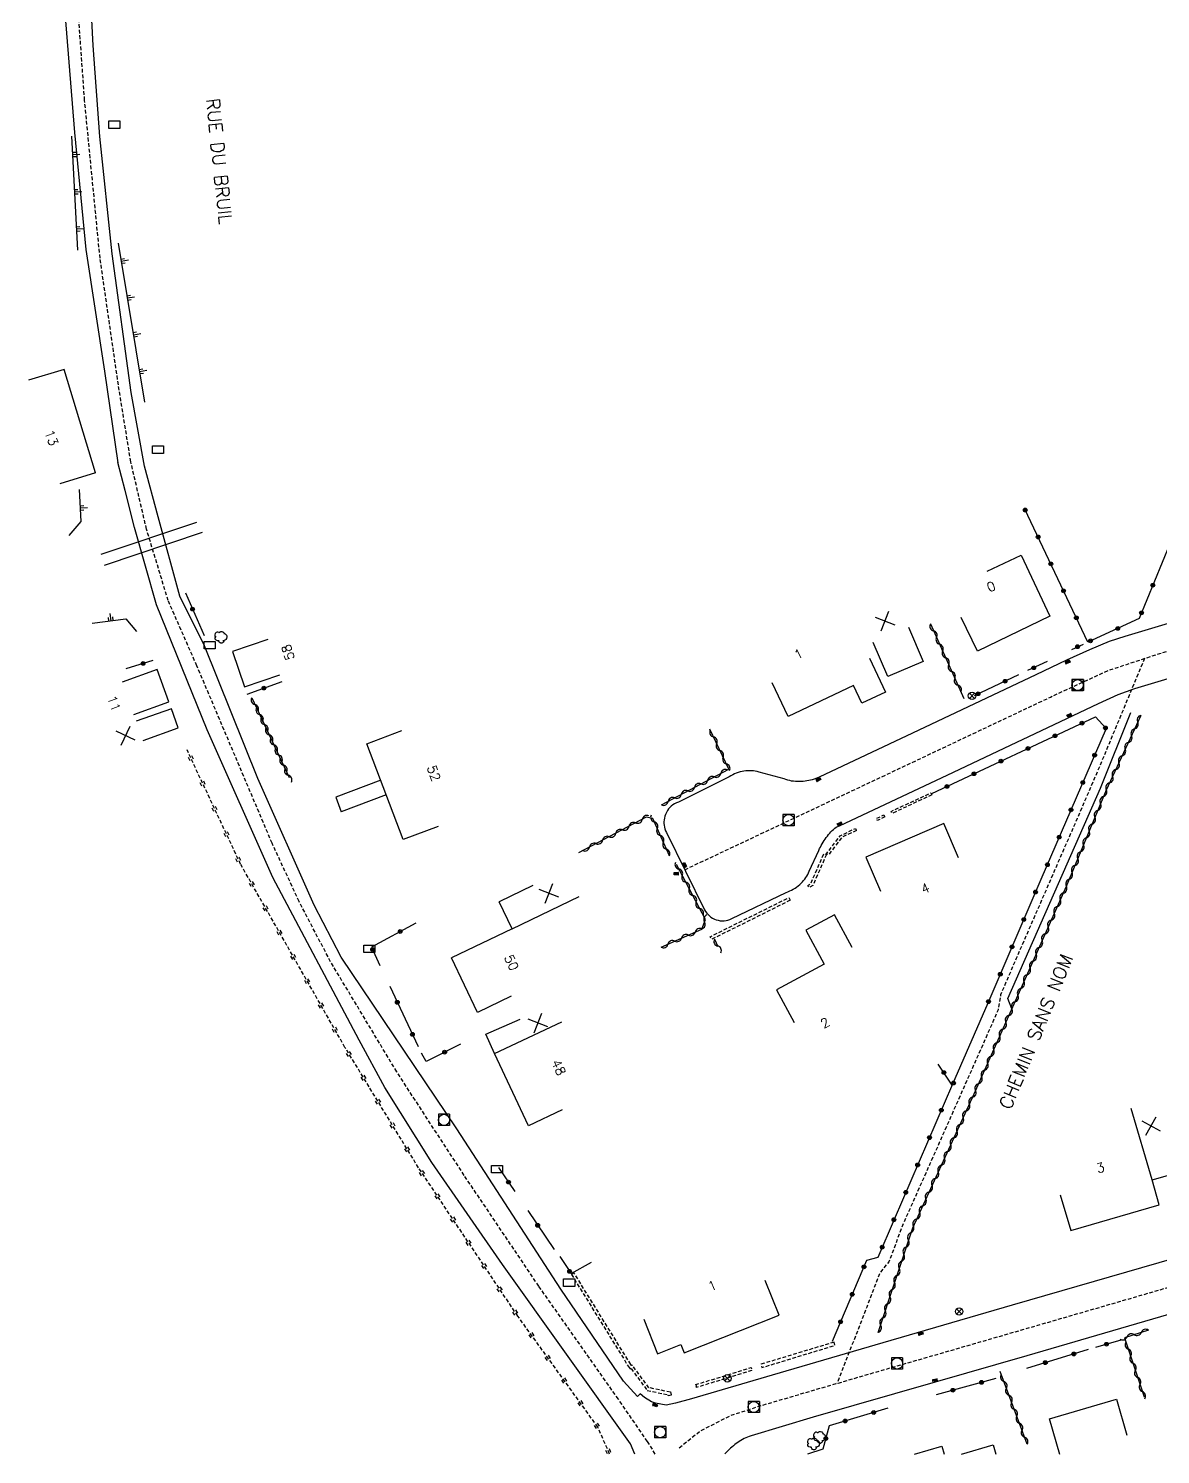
# Model space of a CAD drawing. Header units: millimetres. Extents: x 100679 to 101000, y 122000 to 122912.
# Drawn here: x 100678.6 to 100830.5, y 121999.9 to 122191.2 of the extents above; entities that cross this region are included whole.
import ezdxf
from ezdxf.enums import TextEntityAlignment as Align

# ---------------------------------------------------------------- set-up
doc = ezdxf.new("R2010")
doc.units = ezdxf.units.MM
doc.linetypes.add('DASHED', pattern=[0.75, 0.5, -0.25])
doc.layers.get('0').update_dxf_attribs({"linetype": 'CONTINUOUS'})
for name, color, linetype in [('W0001', 6, 'DASHED'), ('W0008', 7, 'CONTINUOUS'), ('W0100', 7, 'CONTINUOUS'), ('W0105', 7, 'CONTINUOUS'), ('W0112', 1, 'DASHED'), ('W0211', 2, 'CONTINUOUS'), ('W0220', 5, 'DASHED'), ('W0300', 7, 'CONTINUOUS'), ('W0310', 3, 'CONTINUOUS'), ('W0322', 7, 'CONTINUOUS'), ('W0400', 7, 'CONTINUOUS'), ('W0420', 7, 'CONTINUOUS'), ('W0469', 7, 'CONTINUOUS'), ('W0700', 7, 'CONTINUOUS'), ('W0989', 7, 'CONTINUOUS'), ('W0991', 7, 'CONTINUOUS'), ('W1102', 7, 'CONTINUOUS'), ('W1471', 7, 'CONTINUOUS')]:
    doc.layers.add(name, color=color, linetype=linetype)
doc.styles.get("Standard").update_dxf_attribs({"font": 'romans.shx', "width": 0.85})

# ---------------------------------------------------------------- blocks, each defined once
blk = doc.blocks.new('T1471')
at = {"color": 0, "linetype": 'Continuous', "flags": 128}
blk.add_lwpolyline([(-0.75, -0.5), (-0.75, 0.5), (0.75, 0.5), (0.75, -0.5), (-0.75, -0.5)], dxfattribs=at)
blk = doc.blocks.new('T420')
for p, q in [((0.75, 0.75), (-0.75, 0.75)), ((-0.75, 0.75), (-0.75, -0.75)), ((0.75, 0.75), (0.75, -0.75)), ((0.75, -0.75), (-0.75, -0.75))]:
    blk.add_line(p, q)
blk.add_ellipse((0, 0), major_axis=(-0.53, 0.53), ratio=1, start_param=3.926991, end_param=10.210176)
blk = doc.blocks.new('t991o')
at = {"color": 0, "linetype": 'Continuous'}
for p, q in [((-1, 1), (1, -1)), ((-1, -1), (1, 1))]:
    blk.add_line(p, q, dxfattribs=at)
blk = doc.blocks.new('T300')
for p, q in [((-0.8, 0.51), (-0.86, 0.34)), ((-0.86, 0.34), (-0.86, 0.17)), ((-0.86, 0.17), (-0.74, 0.06)), ((-0.69, 0.63), (-0.8, 0.51)), ((-0.8, -0.06), (-0.74, 0.06)), ((-0.74, 0.06), (-0.69, 0.11)), ((-0.57, 0.69), (-0.69, 0.63)), ((-0.46, 0.69), (-0.57, 0.69)), ((-0.29, 0.63), (-0.46, 0.69)), ((-0.29, 0.63), (-0.17, 0.74)), ((-0.23, 0.57), (-0.29, 0.63)), ((-0.17, 0.74), (-0.06, 0.8)), ((-0.06, 0.8), (0.06, 0.8)), ((0.06, 0.8), (0.23, 0.74)), ((0.23, 0.74), (0.34, 0.63)), ((0.34, 0.63), (0.4, 0.51)), ((0.46, 0.46), (0.34, 0.46)), ((0.4, 0.51), (0.4, 0.46)), ((0.57, 0.4), (0.46, 0.46)), ((0.57, 0.4), (0.69, 0.29)), ((0.69, 0.29), (0.74, 0.17)), ((0.74, 0.06), (0.69, -0.17)), ((0.74, 0.17), (0.74, 0.06)), ((-0.8, -0.17), (-0.8, -0.06)), ((-0.8, -0.23), (-0.8, -0.17)), ((-0.74, -0.34), (-0.8, -0.23)), ((-0.69, -0.4), (-0.74, -0.34)), ((-0.51, -0.46), (-0.69, -0.4)), ((-0.4, -0.46), (-0.51, -0.46)), ((-0.4, -0.46), (-0.34, -0.46)), ((-0.34, -0.46), (-0.34, -0.4)), ((-0.34, -0.51), (-0.34, -0.46)), ((-0.29, -0.63), (-0.34, -0.51)), ((-0.17, -0.74), (-0.29, -0.63)), ((-0.06, -0.8), (-0.17, -0.74)), ((0.06, -0.8), (-0.06, -0.8)), ((0.17, -0.74), (0.06, -0.8)), ((0.23, -0.69), (0.17, -0.74)), ((0.29, -0.46), (0.23, -0.46)), ((0.29, -0.63), (0.23, -0.69)), ((0.46, -0.4), (0.29, -0.46)), ((0.34, -0.51), (0.29, -0.63)), ((0.34, -0.51), (0.34, -0.46)), ((0.57, -0.34), (0.46, -0.4)), ((0.63, -0.29), (0.57, -0.34)), ((0.69, -0.17), (0.63, -0.29))]:
    blk.add_line(p, q)
blk = doc.blocks.new('t322o')
at = {"color": 0, "linetype": 'Continuous'}
for radius in [0.25, 0.15]:
    blk.add_circle((0, 0), radius, dxfattribs=at)
blk = doc.blocks.new('t310o')
at = {"color": 0, "linetype": 'Continuous'}
for centre, start, end in [((-0.5, 0.38), 216.8699, 323.1304), ((0.5, -0.37), 36.8699, 143.1303)]:
    blk.add_arc(centre, 0.625, start, end, dxfattribs=at)
blk = doc.blocks.new('t220o')
at = {"color": 0, "linetype": 'Continuous'}
for p, q in [((-0.25, 0.25), (0.25, 0.25)), ((-0.25, -0.25), (0.25, -0.25))]:
    blk.add_line(p, q, dxfattribs=at)
blk = doc.blocks.new('t211o')
at = {"color": 0, "linetype": 'Continuous'}
for p, q in [((-0.29, 0.5), (-0.29, 0)), ((0, 1), (0, 0)), ((0.29, 0.5), (0.29, 0))]:
    blk.add_line(p, q, dxfattribs=at)
blk = doc.blocks.new('T400')
for p, q in [((-0.15, 0.3), (0.15, 0.3)), ((-0.15, -0.25), (-0.15, 0.3)), ((-0.15, 0.15), (0.15, 0.15)), ((-0.15, 0), (0.15, 0)), ((0.15, 0.3), (0.15, -0.25)), ((-0.15, -0.15), (0.15, -0.15)), ((-0.15, -0.25), (-0.15, -0.3)), ((-0.15, -0.3), (0.15, -0.3)), ((0.15, -0.3), (0.15, -0.25))]:
    blk.add_line(p, q)
blk = doc.blocks.new('T469')
at = {"color": 0, "linetype": 'Continuous', "flags": 128}
for points in [[(-0.35, 0.35), (0.35, -0.35)], [(-0.35, -0.35), (0.35, 0.35)]]:
    blk.add_lwpolyline(points, dxfattribs=at)
at = {"color": 0, "linetype": 'Continuous'}
blk.add_circle((0, 0), 0.5, dxfattribs=at)

msp = doc.modelspace()

# ---------------------------------------------------------------- linework, layer by layer
at = {"layer": 'W0001'}
msp.add_lwpolyline([(100762.72, 122000), (100761.66, 122001.69), (100757.76, 122007.36), (100747.08, 122022.52), (100737.07, 122037.38), (100728.02, 122051.27), (100719.15, 122066.02), (100714.92, 122074.1), (100711.3, 122081.92), (100701.21, 122105.72), (100697.35, 122114.47), (100694.45, 122124.06), (100692.34, 122133.09), (100690.67, 122143.41), (100688.21, 122160.4), (100686.14, 122181.57), (100685.19, 122194.87)], dxfattribs=at)
at = {"layer": 'W0001', "flags": 128}
for points in [[(100766.68, 122078.38), (100795.46, 122091.95), (100806.41, 122097.12), (100815.76, 122101.54), (100823.55, 122105.12), (100830.41, 122107.38), (100836.78, 122109.25), (100847.74, 122112.41), (100861.96, 122116.51), (100886.4, 122123.57), (100903.92, 122128.6), (100924.09, 122134.43), (100940.3, 122139.1), (100958.31, 122144.28), (101000, 122156.25)], [(100765.92, 122000.85), (100768.82, 122003.14), (100772.82, 122005.17), (100776.63, 122006.41), (100781.89, 122007.96), (100789.55, 122010.19), (100805.72, 122014.87), (100820.68, 122019.2), (100843.04, 122025.69), (100861.96, 122031.17), (100879.51, 122036.22), (100898.41, 122041.72), (100891.75, 122064.97), (100888.91, 122074.7), (100884.69, 122089.53), (100881.02, 122102.24), (100875.75, 122120.49)], [(100828.36, 122106.71), (100822.32, 122092.2), (100819.32, 122085.23), (100815.06, 122075.45), (100811.15, 122066.48), (100809.05, 122061.61), (100808.72, 122059.58), (100806.47, 122054.48), (100799.56, 122038.91), (100796.02, 122030.96), (100794.05, 122025.78), (100792.83, 122024.28), (100791.1, 122019.69), (100787.09, 122009.48)]]:
    msp.add_lwpolyline(points, dxfattribs=at)
at = {"layer": 'W0008'}
for points in [[(100691.9, 122431.87), (100693.29, 122408.83), (100694.25, 122389.2), (100695.68, 122368.61), (100697.83, 122344.76), (100698.21, 122327.73), (100696.85, 122310.7), (100689.9, 122264.49), (100685.18, 122235.5), (100683.6, 122221.08), (100682.74, 122202.82), (100684.78, 122177.25), (100686.32, 122161.55), (100688.79, 122145.23), (100690.62, 122132.97)], [(100750.04, 122022.13), (100736.1, 122043.61), (100720.58, 122066.63), (100716.93, 122073.62), (100709.37, 122090.63), (100702.24, 122108.4), (100698.91, 122115.05), (100695.99, 122125.71), (100694.16, 122132.52), (100692.41, 122142.37), (100689.84, 122160.98), (100688.2, 122176.73), (100687.31, 122188.94), (100686.8, 122198.45)], [(100759.99, 122000), (100759.4, 122001.37), (100742.23, 122025.41), (100732.74, 122039.12), (100726.42, 122049.16), (100723, 122055.49), (100711.39, 122077.34), (100702.6, 122097.14), (100695.79, 122113.9), (100692.83, 122124.27), (100691.6, 122129.22), (100690.62, 122132.98)], [(100761.26, 122007.56), (100760.7, 122008.06), (100760.32, 122007.7), (100758.43, 122009.76), (100750.04, 122022.13)], [(100762.19, 122007), (100761.26, 122007.56)]]:
    msp.add_lwpolyline(points, dxfattribs=at)
at = {"layer": 'W0008', "flags": 128}
for points in [[(100834.2, 122112.21), (100825.72, 122109.66), (100823.64, 122108.98), (100820.99, 122107.85), (100817.88, 122106.48), (100813.78, 122104.51), (100797.24, 122096.7), (100784.72, 122090.78), (100784.49, 122090.68), (100784.25, 122090.59), (100784.02, 122090.52), (100783.78, 122090.45), (100783.54, 122090.39), (100783.3, 122090.33), (100783.06, 122090.29), (100782.81, 122090.25), (100782.57, 122090.23), (100782.32, 122090.21), (100782.07, 122090.2), (100781.8, 122090.2), (100781.54, 122090.21), (100781.27, 122090.24), (100781.01, 122090.27), (100780.76, 122090.32), (100780.5, 122090.39), (100780.25, 122090.46), (100780, 122090.55), (100776.64, 122091.48), (100776.39, 122091.54), (100776.14, 122091.58), (100775.89, 122091.62), (100775.64, 122091.64), (100775.38, 122091.65), (100775.13, 122091.65), (100774.88, 122091.63), (100774.62, 122091.6), (100774.37, 122091.56), (100774.1, 122091.5), (100773.84, 122091.43), (100773.59, 122091.34), (100773.34, 122091.24), (100773.1, 122091.12), (100772.87, 122090.98), (100772.64, 122090.83), (100765.81, 122087.44), (100765.55, 122087.33), (100765.3, 122087.21), (100765.07, 122087.07), (100764.86, 122086.9), (100764.67, 122086.72), (100764.5, 122086.52), (100764.35, 122086.3), (100764.21, 122086.06), (100764.09, 122085.8), (100764, 122085.55), (100763.94, 122085.31), (100763.89, 122085.06), (100763.87, 122084.82), (100763.87, 122084.58), (100763.9, 122084.33), (100763.94, 122084.09), (100764.01, 122083.85), (100764.09, 122083.61), (100764.2, 122083.38), (100769.33, 122073.01), (100769.46, 122072.77), (100769.62, 122072.55), (100769.79, 122072.35), (100769.97, 122072.17), (100770.18, 122072.01), (100770.4, 122071.88), (100770.64, 122071.76), (100770.9, 122071.66), (100771.17, 122071.59), (100771.43, 122071.54), (100771.69, 122071.52), (100771.96, 122071.52), (100772.21, 122071.56), (100772.47, 122071.62), (100772.73, 122071.71), (100772.98, 122071.82), (100780.26, 122075.34), (100780.52, 122075.42), (100780.77, 122075.53), (100781.01, 122075.64), (100781.24, 122075.76), (100781.47, 122075.9), (100781.68, 122076.05), (100781.9, 122076.22), (100782.1, 122076.39), (100782.28, 122076.56), (100782.45, 122076.74), (100782.61, 122076.93), (100782.77, 122077.12), (100782.91, 122077.32), (100783.04, 122077.52), (100783.17, 122077.74), (100783.28, 122077.96), (100783.38, 122078.18), (100784.66, 122080.97), (100784.76, 122081.2), (100784.88, 122081.42), (100784.99, 122081.64), (100785.12, 122081.86), (100785.24, 122082.07), (100785.38, 122082.28), (100785.52, 122082.49), (100785.66, 122082.69), (100785.81, 122082.89), (100785.96, 122083.09), (100786.12, 122083.27), (100786.28, 122083.45), (100786.45, 122083.63), (100786.63, 122083.79), (100786.81, 122083.95), (100787, 122084.1), (100787.54, 122084.32), (100801.89, 122091.07), (100822.17, 122100.67), (100824.81, 122101.88), (100827.05, 122102.69), (100832.88, 122104.42)], [(100810.56, 122059.72), (100810.02, 122061.12), (100822.47, 122089.33), (100826.54, 122099.47)], [(100838.94, 122028.14), (100810.61, 122019.96), (100793.25, 122014.92), (100778.42, 122010.56), (100767.56, 122007.41), (100765.45, 122006.81), (100764.18, 122006.55), (100762.74, 122006.81), (100762.19, 122007)], [(100839.86, 122021.13), (100812.56, 122013.17), (100800.28, 122009.65), (100783.92, 122004.95), (100775.57, 122002.45), (100775.33, 122002.36), (100775.1, 122002.27), (100774.87, 122002.17), (100774.64, 122002.07), (100774.42, 122001.95), (100774.21, 122001.83), (100773.99, 122001.7), (100773.79, 122001.56), (100773.58, 122001.41), (100773.38, 122001.26), (100773.19, 122001.1), (100773, 122000.94), (100772.81, 122000.77), (100772.62, 122000.6), (100772.44, 122000.43), (100772.27, 122000.25), (100772.1, 122000.07), (100772.03, 122000)]]:
    msp.add_lwpolyline(points, dxfattribs=at)
at = {"layer": 'W0100'}
for p, q in [((100683.4, 122145.49), (100678.61, 122144.04)), ((100687.61, 122131.6), (100683.4, 122145.49)), ((100687.61, 122131.6), (100682.82, 122130.15)), ((100724.03, 122095.26), (100728.7, 122097.03)), ((100746.27, 122076.24), (100741.76, 122074.07)), ((100743.5, 122070.46), (100741.76, 122074.07)), ((100743.5, 122070.46), (100735.35, 122066.54))]:
    msp.add_line(p, q, dxfattribs=at)
at = {"layer": 'W0100', "flags": 128}
for points in [[(100807.27, 122118.42), (100811.79, 122120.57), (100815.68, 122112.37), (100805.93, 122107.71), (100803.77, 122112.22)], [(100796.69, 122110.9), (100798.66, 122106.31), (100793.94, 122104.28), (100791.97, 122108.87)], [(100791.45, 122106.73), (100793.59, 122102.21), (100790.42, 122100.72), (100789.32, 122103.07), (100780.55, 122098.92), (100778.41, 122103.44)], [(100803.41, 122079.97), (100801.45, 122084.57), (100790.96, 122080.08), (100792.92, 122075.48)], [(100789.14, 122067.94), (100786.77, 122072.34), (100782.92, 122070.26), (100785.37, 122065.71), (100778.97, 122062.26), (100781.34, 122057.86)], [(100817.06, 122034.76), (100818.46, 122029.96), (100830.34, 122033.42), (100829.38, 122036.76), (100833.01, 122037.81), (100831.61, 122042.61)], [(100761.18, 122018.09), (100763.03, 122013.45), (100766.13, 122014.68), (100766.57, 122013.56), (100779.32, 122018.63), (100777.48, 122023.27)], [(100817.01, 121999.94), (100815.62, 122004.74), (100824.61, 122007.34), (100826, 122002.54)], [(100797.5, 122000), (100801.15, 122001.05), (100801.46, 122000)], [(100803.8, 122000), (100808.05, 122001.22), (100808.4, 122000)]]:
    msp.add_lwpolyline(points, dxfattribs=at)
at = {"layer": 'W0100'}
for points in [[(100710.74, 122109.26), (100706, 122107.66), (100707.6, 122102.91), (100712.34, 122104.52)], [(100692.75, 122099.19), (100697.45, 122100.9), (100695.87, 122105.25), (100691.17, 122103.54)], [(100693.98, 122095.73), (100698.69, 122097.41), (100697.79, 122099.96), (100693.08, 122098.28)], [(100733.57, 122084.19), (100728.89, 122082.42), (100724.03, 122095.26)], [(100743.37, 122061.41), (100738.86, 122059.24), (100735.35, 122066.54)], [(100750.22, 122046.17), (100745.7, 122044.04), (100741.13, 122053.71), (100740, 122056.32), (100744.58, 122058.32)]]:
    msp.add_lwpolyline(points, dxfattribs=at)
at = {"layer": 'W0105'}
for p, q in [((100725.88, 122090.38), (100719.87, 122088.1)), ((100726.62, 122088.41), (100720.58, 122086.12)), ((100719.87, 122088.1), (100720.58, 122086.12))]:
    msp.add_line(p, q, dxfattribs=at)
at = {"layer": 'W0112'}
msp.add_line((100764.45, 122007.84), (100764.9, 122007.93), dxfattribs=at)
at = {"layer": 'W0112', "flags": 128}
for points in [[(100799.82, 122088.41), (100794.5, 122085.93), (100794.38, 122086.2), (100799.69, 122088.68)], [(100793.52, 122085.45), (100792.51, 122084.97), (100792.38, 122085.23), (100793.39, 122085.72)], [(100789.7, 122083.65), (100787.72, 122082.69), (100785.94, 122080.34), (100785.7, 122080.52), (100787.52, 122082.93), (100789.57, 122083.92)], [(100785.68, 122080.42), (100783.86, 122076.26), (100783.38, 122075.97), (100783.2, 122076.28), (100783.58, 122076.51), (100785.35, 122080.56)], [(100780.81, 122074.28), (100770.25, 122069.02), (100770.07, 122069.38), (100780.63, 122074.64)], [(100786.71, 122015.01), (100776.9, 122012.04), (100777.03, 122011.6), (100786.84, 122014.58)]]:
    msp.add_lwpolyline(points, close=True, dxfattribs=at)
at = {"layer": 'W0112'}
for points in [[(100759.42, 122012.01), (100751.8, 122024.31), (100751.46, 122024.1)], [(100751.46, 122024.1), (100759.09, 122011.78), (100759.35, 122011.43), (100759.47, 122011.45), (100761.63, 122008.54), (100764.42, 122007.94), (100764.45, 122007.84)], [(100764.9, 122007.93), (100764.82, 122008.32), (100764.74, 122008.31), (100764.74, 122008.28), (100761.86, 122008.9), (100759.64, 122011.89), (100759.52, 122011.87), (100759.42, 122012.01)]]:
    msp.add_lwpolyline(points, dxfattribs=at)
at = {"layer": 'W0112', "flags": 128}
msp.add_lwpolyline([(100768.14, 122009.31), (100768.25, 122008.93), (100768.14, 122009.31), (100775.58, 122011.59), (100775.69, 122011.21), (100768.25, 122008.93)], dxfattribs=at)
at = {"layer": 'W0211'}
for p, q in [((100684.36, 122176.76), (100685.18, 122161.48)), ((100690.63, 122162.42), (100694.18, 122141.11))]:
    msp.add_line(p, q, dxfattribs=at)
for points in [[(100685.41, 122129.37), (100685.63, 122125.09), (100684.03, 122123.22)], [(100687.16, 122111.44), (100691.68, 122112.03), (100693.11, 122110.32)]]:
    msp.add_lwpolyline(points, dxfattribs=at)
at = {"layer": 'W0220'}
msp.add_lwpolyline([(100756.59, 122000), (100755.01, 122003.61), (100744.26, 122018.51), (100730.95, 122038.39), (100721.08, 122054.55), (100707.07, 122079.12), (100699.88, 122094.45)], dxfattribs=at)
at = {"layer": 'W0310'}
msp.add_line((100708.56, 122101.45), (100713.6, 122090.74), dxfattribs=at)
at = {"layer": 'W0310', "flags": 128}
for points in [[(100799.64, 122111.35), (100804.11, 122101.34)], [(100827.88, 122099.08), (100823.2, 122089.05), (100817.85, 122076.14), (100805.47, 122048.29), (100797.21, 122030.31), (100792.6, 122016.27)], [(100763.56, 122087.06), (100772.58, 122091.86), (100770.02, 122097.24)], [(100764.61, 122080.23), (100762.38, 122085.25), (100761.49, 122085.41), (100752.4, 122080.64)], [(100763.5, 122067.97), (100768.96, 122070.41), (100769.44, 122071.71), (100765.57, 122079.07)], [(100770.64, 122069.04), (100771.12, 122068.06)], [(100828.88, 122016.62), (100825.66, 122015.6), (100828.3, 122007.66)], [(100812.63, 122001.32), (100808.99, 122011.06)]]:
    msp.add_lwpolyline(points, dxfattribs=at)
at = {"layer": 'W0322'}
for p, q in [((100699.69, 122115.51), (100702.18, 122109.78)), ((100691.72, 122105.35), (100695.34, 122106.48)), ((100707.97, 122101.93), (100712.66, 122103.64)), ((100727.09, 122062.74), (100730.89, 122054.66)), ((100741.7, 122038.45), (100743.85, 122035.23)), ((100745.6, 122032.65), (100749.14, 122027.43))]:
    msp.add_line(p, q, dxfattribs=at)
at = {"layer": 'W0322', "flags": 128}
for points in [[(100831.78, 122122.08), (100827.63, 122112.05), (100820.76, 122108.92), (100812.3, 122126.75)], [(100818.6, 122107.93), (100820.16, 122108.65)], [(100815.32, 122106.29), (100812.65, 122105.09)], [(100811.47, 122104.51), (100805.49, 122101.72)], [(100799.82, 122088.6), (100821.78, 122098.88), (100823.2, 122097.3), (100814.47, 122077.07), (100807.33, 122060.46), (100807.33, 122060.46), (100802.62, 122049.62), (100794.75, 122031.46), (100792.56, 122026.34), (100791.08, 122025.95), (100786.47, 122015.11)], [(100802.56, 122049.49), (100800.68, 122052.3)], [(100820.79, 122014.01), (100812.51, 122011.48)], [(100825.17, 122015.29), (100821.77, 122014.31)], [(100808.42, 122010.14), (100800.42, 122007.93)], [(100793.94, 122006.14), (100786.07, 122003.8), (100785.21, 122000.65), (100783.14, 122000)]]:
    msp.add_lwpolyline(points, dxfattribs=at)
at = {"layer": 'W0322'}
for points in [[(100730.58, 122071.22), (100724.64, 122068), (100725.77, 122065.51)], [(100736.57, 122054.96), (100731.97, 122052.66), (100731.35, 122053.77)], [(100749.91, 122026.48), (100751.41, 122024.21), (100754.15, 122025.74)]]:
    msp.add_lwpolyline(points, dxfattribs=at)
at = {"layer": 'W0700'}
for p, q in [((100701.16, 122124.95), (100688.32, 122120.67)), ((100688.81, 122119.24), (100701.94, 122123.64)), ((100688.81, 122119.24), (100688.81, 122119.24))]:
    msp.add_line(p, q, dxfattribs=at)
at = {"layer": 'W1102'}
for p, q in [((100743.5, 122070.46), (100752.51, 122074.79)), ((100741.13, 122053.71), (100750.18, 122057.98))]:
    msp.add_line(p, q, dxfattribs=at)
at = {"layer": 'W1102', "flags": 128}
msp.add_lwpolyline([(100829.38, 122036.76), (100826.59, 122046.36)], dxfattribs=at)

# ---------------------------------------------------------------- block references
at = {"layer": 'W0211'}
for p, rotation in [((100684.49, 122174.27), 273.0780082929429), ((100684.76, 122169.27), 273.0780082929429), ((100685.03, 122164.28), 273.0780082929429), ((100691.04, 122159.96), 279.4684629573725), ((100691.86, 122155.02), 279.4684629573725), ((100692.68, 122150.09), 279.4684629573725), ((100693.51, 122145.16), 279.4684629573725), ((100685.54, 122126.87), 272.999984573635), ((100689.64, 122111.76), 7.365140450749021)]:
    msp.add_blockref('t211o', p, dxfattribs=dict(at, rotation=rotation))
at = {"layer": 'W0220'}
for p, rotation in [((100700.41, 122093.31), 115.1138610136597), ((100702, 122089.92), 115.1138610136597), ((100702, 122089.92), 115.1138610136597), ((100703.6, 122086.52), 115.1138610136597), ((100703.6, 122086.52), 115.1138610136597), ((100703.6, 122086.52), 115.1138610136597), ((100705.19, 122083.13), 115.1138610136597), ((100705.19, 122083.13), 115.1138610136597), ((100705.19, 122083.13), 115.1138610136597), ((100705.19, 122083.13), 115.1138610136597), ((100706.78, 122079.73), 115.1138610136597), ((100706.78, 122079.73), 115.1138610136597), ((100706.78, 122079.73), 115.1138610136597), ((100706.78, 122079.73), 115.1138610136597), ((100706.78, 122079.73), 115.1138610136597), ((100708.59, 122076.45), 119.7009998996883), ((100708.59, 122076.45), 119.7009998996883), ((100708.59, 122076.45), 119.7009998996883), ((100708.59, 122076.45), 119.7009998996883), ((100708.59, 122076.45), 119.7009998996883), ((100708.59, 122076.45), 119.7009998996883), ((100710.45, 122073.19), 119.7009998996883), ((100712.3, 122069.93), 119.7009998996883), ((100714.16, 122066.68), 119.7009998996883), ((100716.02, 122063.42), 119.7009998996883), ((100717.88, 122060.16), 119.7009998996883), ((100719.74, 122056.9), 119.7009998996883), ((100721.62, 122053.66), 121.4187644498534), ((100723.58, 122050.46), 121.4187644498534), ((100725.53, 122047.26), 121.4187644498534), ((100725.53, 122047.26), 121.4187644498534), ((100727.49, 122044.06), 121.4187644498534), ((100727.49, 122044.06), 121.4187644498534), ((100727.49, 122044.06), 121.4187644498534), ((100729.44, 122040.86), 121.4187644498534), ((100729.44, 122040.86), 121.4187644498534), ((100729.44, 122040.86), 121.4187644498534), ((100729.44, 122040.86), 121.4187644498534), ((100731.43, 122037.68), 123.7982530626794), ((100731.43, 122037.68), 123.7982530626794), ((100731.43, 122037.68), 123.7982530626794), ((100731.43, 122037.68), 123.7982530626794), ((100731.43, 122037.68), 123.7982530626794), ((100733.51, 122034.56), 123.7982530626794), ((100733.51, 122034.56), 123.7982530626794), ((100733.51, 122034.56), 123.7982530626794), ((100733.51, 122034.56), 123.7982530626794), ((100733.51, 122034.56), 123.7982530626794), ((100733.51, 122034.56), 123.7982530626794), ((100735.6, 122031.45), 123.7982530626794), ((100737.68, 122028.33), 123.7982530626794), ((100739.77, 122025.21), 123.7982530626794), ((100741.85, 122022.1), 123.7982530626794), ((100743.94, 122018.98), 123.7982530626794), ((100746.12, 122015.93), 125.8261533757687), ((100748.31, 122012.89), 125.8261533757687), ((100750.51, 122009.85), 125.8261533757687), ((100752.7, 122006.81), 125.8261533757687), ((100752.7, 122006.81), 125.8261533757687), ((100754.9, 122003.77), 125.8261533757687), ((100754.9, 122003.77), 125.8261533757687), ((100754.9, 122003.77), 125.8261533757687), ((100756.43, 122000.35), 113.5233845803646), ((100756.43, 122000.35), 113.5233845803646), ((100756.43, 122000.35), 113.5233845803646), ((100756.43, 122000.35), 113.5233845803646)]:
    msp.add_blockref('t220o', p, dxfattribs=dict(at, rotation=rotation))
at = {"layer": 'W0300'}
for p in [(100704.48, 122109.55), (100784.82, 122002.23), (100784, 122001.36)]:
    msp.add_blockref('T300', p, dxfattribs=at)
at = {"layer": 'W0310'}
for p, rotation in [((100800.04, 122110.43), 294.0949200832334), ((100800.86, 122108.61), 294.0949200832334), ((100801.68, 122106.78), 294.0949200832334), ((100802.49, 122104.96), 294.0949200832334), ((100803.31, 122103.13), 294.0949200832334), ((100708.98, 122100.54), 295.2438389530938), ((100709.62, 122099.18), 295.2438389530938), ((100710.26, 122097.83), 295.2438389530938), ((100827.45, 122098.17), 245.003750589931), ((100710.9, 122096.47), 295.2438389530938), ((100711.54, 122095.11), 295.2438389530938), ((100770.53, 122096.18), 115.4705330959773), ((100826.61, 122096.36), 245.003750589931), ((100712.18, 122093.76), 295.2438389530938), ((100771.39, 122094.37), 115.4705330959773), ((100825.76, 122094.55), 245.003750589931), ((100712.82, 122092.4), 295.2438389530938), ((100772.25, 122092.57), 115.4705330959773), ((100824.92, 122092.73), 245.003750589931), ((100713.46, 122091.04), 295.2438389530938), ((100769.74, 122090.35), 28.02517283153263), ((100771.5, 122091.29), 28.02517283153263), ((100824.07, 122090.92), 245.003750589931), ((100766.2, 122088.47), 28.02517283153263), ((100767.97, 122089.41), 28.02517283153263), ((100823.23, 122089.11), 245.003750589931), ((100764.44, 122087.53), 28.02517283153263), ((100822.46, 122087.26), 247.5055594649489), ((100759.19, 122084.2), 207.7195618062761), ((100760.96, 122085.13), 207.7195618062761), ((100762.58, 122084.8), 113.9069178671976), ((100820.93, 122083.57), 247.5055594649489), ((100821.7, 122085.41), 247.5055594649489), ((100755.65, 122082.34), 207.7195618062761), ((100757.42, 122083.27), 207.7195618062761), ((100763.39, 122082.97), 113.9069178671976), ((100820.16, 122081.72), 247.5055594649489), ((100753.88, 122081.41), 207.7195618062761), ((100764.2, 122081.14), 113.9069178671976), ((100819.4, 122079.87), 247.5055594649489), ((100765.88, 122078.47), 117.7606388116818), ((100818.63, 122078.02), 247.5055594649489), ((100766.81, 122076.7), 117.7606388116818), ((100817.87, 122076.17), 247.5055594649489), ((100767.75, 122074.93), 117.7606388116818), ((100817.06, 122074.35), 246.0340333785315), ((100768.68, 122073.16), 117.7606388116818), ((100816.25, 122072.52), 246.0340333785315), ((100769.31, 122071.37), 69.67802189465031), ((100815.43, 122070.69), 246.0340333785315), ((100766.24, 122069.2), 24.08108622152492), ((100768.07, 122070.01), 24.08108622152492), ((100814.62, 122068.86), 246.0340333785315), ((100764.42, 122068.38), 24.08108622152492), ((100771.08, 122068.14), 296.0164199812237), ((100813.81, 122067.04), 246.0340333785315), ((100813, 122065.21), 246.0340333785315), ((100812.18, 122063.38), 246.0340333785315), ((100811.37, 122061.55), 246.0340333785315), ((100810.56, 122059.73), 246.0340333785315), ((100809.75, 122057.9), 246.0340333785315), ((100808.93, 122056.07), 246.0340333785315), ((100808.12, 122054.24), 246.0340333785315), ((100807.31, 122052.42), 246.0340333785315), ((100806.5, 122050.59), 246.0340333785315), ((100805.68, 122048.76), 246.0340333785315), ((100804.86, 122046.94), 245.3245708868387), ((100804.02, 122045.12), 245.3245708868387), ((100802.35, 122041.49), 245.3245708868387), ((100803.19, 122043.31), 245.3245708868387), ((100801.52, 122039.67), 245.3245708868387), ((100800.68, 122037.85), 245.3245708868387), ((100799.85, 122036.04), 245.3245708868387), ((100799.01, 122034.22), 245.3245708868387), ((100798.18, 122032.4), 245.3245708868387), ((100797.34, 122030.58), 245.3245708868387), ((100796.68, 122028.7), 251.819843768464), ((100796.06, 122026.8), 251.819843768464), ((100795.44, 122024.9), 251.819843768464), ((100794.81, 122023), 251.819843768464), ((100794.19, 122021.1), 251.819843768464), ((100793.56, 122019.2), 251.819843768464), ((100792.94, 122017.3), 251.819843768464), ((100826.02, 122015.72), 197.4258011161305), ((100827.93, 122016.32), 197.4258011161305), ((100826.17, 122014.06), 288.3992885476338), ((100826.8, 122012.17), 288.3992885476338), ((100809.48, 122009.75), 110.4537502785053), ((100827.43, 122010.27), 288.3992885476338), ((100810.18, 122007.88), 110.4537502785053), ((100828.07, 122008.37), 288.3992885476338), ((100810.88, 122006), 110.4537502785053), ((100811.58, 122004.13), 110.4537502785053), ((100812.28, 122002.25), 110.4537502785053)]:
    msp.add_blockref('t310o', p, dxfattribs=dict(at, rotation=rotation))
at = {"layer": 'W0322'}
for p, rotation in [((100812.36, 122126.62), 115.3807822251823), ((100814.08, 122123.01), 115.3807822251823), ((100815.79, 122119.39), 115.3807822251823), ((100817.5, 122115.78), 115.3807822251823), ((100829.48, 122116.53), 247.5343155830987), ((100700.63, 122113.33), 293.4320874850667), ((100819.22, 122112.17), 115.3807822251823), ((100827.96, 122112.84), 247.5343155830987), ((100824.77, 122110.74), 204.5098179208025), ((100821.13, 122109.08), 204.5098179208025), ((100693.99, 122106.05), 17.32691929408805), ((100813.5, 122105.47), 204.3731272858923), ((100809.66, 122103.66), 204.9505536371805), ((100710.2, 122102.74), 20.04968986565768), ((100806.03, 122101.98), 204.9505536371805), ((100819.97, 122098.03), 205.0986639551591), ((100816.35, 122096.34), 205.0986639551591), ((100823.12, 122097.39), 311.9866685090256), ((100812.73, 122094.64), 205.0986639551591), ((100809.1, 122092.94), 205.0986639551591), ((100821.67, 122093.74), 246.6571064767053), ((100805.48, 122091.25), 205.0986639551591), ((100820.08, 122090.07), 246.6571064767053), ((100801.86, 122089.55), 205.0986639551591), ((100818.5, 122086.4), 246.6571064767053), ((100816.91, 122082.73), 246.6571064767053), ((100815.33, 122079.05), 246.6571064767053), ((100813.74, 122075.38), 246.7446927900858), ((100812.16, 122071.7), 246.7446927900858), ((100728.49, 122070.09), 208.4229290508557), ((100724.79, 122067.67), 294.4092877210971), ((100810.58, 122068.03), 246.7446927900858), ((100809.01, 122064.35), 246.7446927900858), ((100728.1, 122060.59), 295.2034951454199), ((100807.43, 122060.68), 246.7446927900858), ((100730.13, 122056.29), 295.2034951454199), ((100734.45, 122053.9), 206.5948809186055), ((100801.44, 122051.16), 123.7320634306395), ((100802.73, 122049.76), 232.3494323124228), ((100801.1, 122046.11), 246.5797216674712), ((100799.51, 122042.44), 246.5797216674712), ((100797.92, 122038.77), 246.5797216674712), ((100743.02, 122036.48), 303.768061693897), ((100796.33, 122035.1), 246.5797216674712), ((100746.93, 122030.68), 304.1741710653486), ((100794.74, 122031.43), 246.8464765836045), ((100793.17, 122027.75), 246.8464765836045), ((100790.72, 122025.1), 246.9509694903377), ((100751.22, 122024.5), 303.4743615286463), ((100789.15, 122021.42), 246.9509694903377), ((100787.58, 122017.74), 246.9509694903377), ((100823.25, 122014.73), 196.1029450345277), ((100815.05, 122012.26), 196.9688465617777), ((100818.88, 122013.42), 196.9688465617777), ((100802.64, 122008.55), 195.4211610496924), ((100806.5, 122009.61), 195.4211610496924), ((100788.19, 122004.43), 196.5619495589188), ((100792.02, 122005.57), 196.5619495589188), ((100785.6, 122002.08), 254.7603064011489)]:
    msp.add_blockref('t322o', p, dxfattribs=dict(at, rotation=rotation))
msp.add_blockref('t322o', (100819.38, 122108.29), dxfattribs=at)
at = {"layer": 'W0400'}
for p, rotation in [((100818.04, 122106.25), 293.6562501624452), ((100818.26, 122099.08), 115.3369157679226), ((100784.6, 122090.47), 298.3480672155312), ((100787.46, 122084.52), 115.1852613655766), ((100766.65, 122079), 26.31811206371158), ((100765.55, 122077.84), 90), ((100798.34, 122016.14), 286.2064666399716), ((100800.26, 122009.89), 95.95470747920889), ((100762.67, 122006.56), 252.9989002106811)]:
    msp.add_blockref('T400', p, dxfattribs=dict(at, rotation=rotation))
at = {"layer": 'W0420'}
for p in [(100819.38, 122103.12), (100819.41, 122103.15), (100780.6, 122085.03), (100734.36, 122044.82), (100795.16, 122012.15), (100775.93, 122006.31), (100763.37, 122002.93)]:
    msp.add_blockref('T420', p, dxfattribs=at)
at = {"layer": 'W0469'}
for p in [(100805.22, 122101.7), (100803.49, 122019.12), (100772.39, 122010.15)]:
    msp.add_blockref('T469', p, dxfattribs=at)
at = {"layer": 'W0991'}
for p, rotation in [((100793.54, 122111.73), 23.29017962915599), ((100691.65, 122096.34), 109.5715001942953), ((100748.46, 122075.2), 113.5941179853533), ((100746.98, 122057.82), 113.5941179853533), ((100829.24, 122044.01), 16.22817584419494)]:
    msp.add_blockref('t991o', p, dxfattribs=dict(at, rotation=rotation))
at = {"layer": 'W1471'}
for p in [(100690.12, 122178.32), (100695.99, 122134.72), (100702.92, 122108.5), (100724.34, 122067.76), (100741.48, 122038.2), (100751.15, 122022.98)]:
    msp.add_blockref('T1471', p, dxfattribs=at)

# ---------------------------------------------------------------- texts
at = {"layer": 'W0989'}
for s, rotation, p in [('RUE DU BRUIL', 275.9645, (100704.2, 122173.4)), ('CHEMIN SANS NOM', 67.7702, (100813.79, 122056.69))]:
    msp.add_text(s, height=1.75, rotation=rotation, dxfattribs=at).set_placement(p, align=Align.MIDDLE)
at = {"layer": 'W0991'}
for s, rotation, p in [('13', 289.9707, (100681.71, 122136.31)), ('0', 25.5655, (100807.78, 122116.35)), ('58', 108.6833, (100713.43, 122107.53)), ('1', 25.3165, (100781.94, 122107.32)), ('11', 289.9707, (100690.08, 122100.68)), ('52', 290.7631, (100733, 122091.32)), ('4', 23.165, (100798.96, 122075.89)), ('50', 295.6882, (100743.42, 122065.92)), ('2', 28.3343, (100785.49, 122057.83)), ('48', 295.2568, (100749.75, 122051.86)), ('3', 16.2583, (100822.44, 122038.41)), ('1', 21.6799, (100770.36, 122022.6))]:
    msp.add_text(s, height=1.25, rotation=rotation, dxfattribs=at).set_placement(p, align=Align.MIDDLE)

doc.saveas('drawing.dxf')
